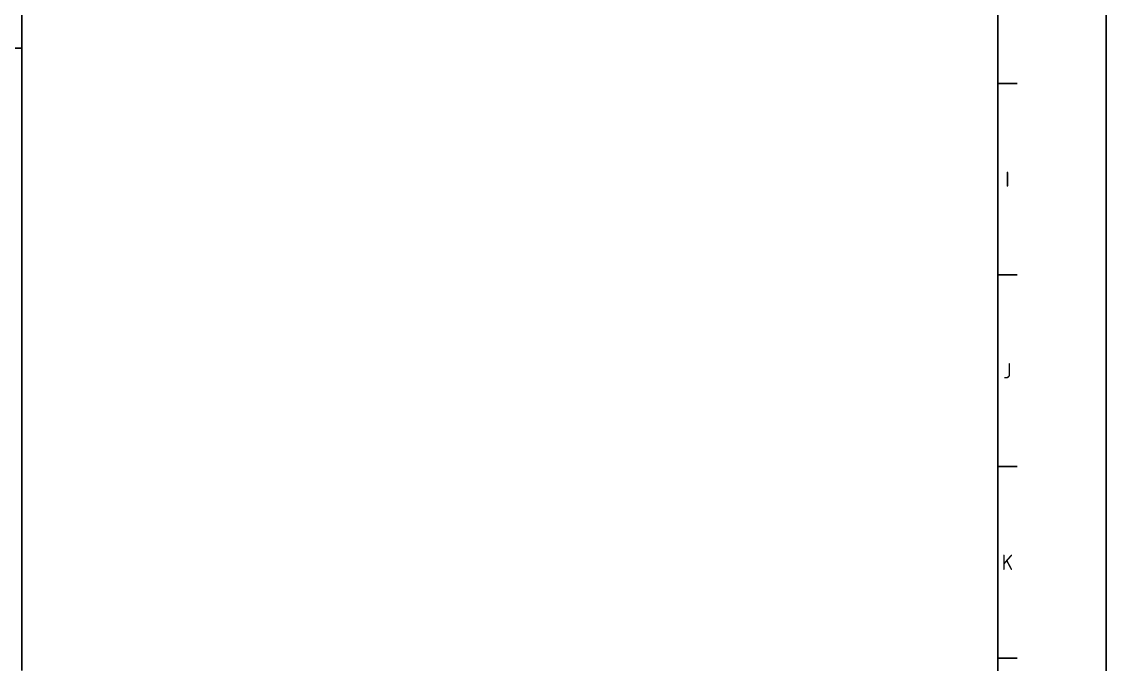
# Model space of a CAD drawing. Header units: inches. Extents: x 212980 to 238967, y -33384 to 2238.
# Drawn here: x 232470 to 235599, y -30567 to -28710 of the extents above; entities that cross this region are included whole.
import ezdxf
from ezdxf.enums import TextEntityAlignment as Align

# ---------------------------------------------------------------- set-up
doc = ezdxf.new("R2010")
doc.units = ezdxf.units.IN
doc.header["$LTSCALE"] = 15
doc.header["$MEASUREMENT"] = 0
doc.layers.add('1', color=1, linetype='Continuous')
doc.layers.add('CADRE', color=5, linetype='Continuous')
doc.styles.add('ISO Proportional', font='isocp.shx')

# ---------------------------------------------------------------- blocks, each defined once
blk = doc.blocks.new('KADR')
at = {"layer": 'CADRE', "color": 2}
for p, q in [((242698.5, 250.1), (242795.7, 250.1)), ((242698.5, -722.3), (242795.7, -722.3)), ((242698.5, -1694.7), (242795.7, -1694.7)), ((242698.5, -2667.1), (242795.7, -2667.1))]:
    blk.add_line(p, q, dxfattribs=at)
at = {"layer": 'CADRE', "color": 1}
blk.add_lwpolyline([(220145.5, -7651), (243248.6, -7651), (243248.6, 8686.2), (220145.5, 8686.2)], close=True, dxfattribs=at)
at = {"layer": 'CADRE'}
blk.add_lwpolyline([(220695.6, -7100.9), (242698.5, -7100.9), (242698.5, 8136.1), (220695.6, 8136.1)], close=True, dxfattribs=at)
at = {"layer": 'CADRE', "color": 2, "style": 'ISO Proportional'}
for s, p in [('I', (242747.1, -236.1)), ('J', (242747.1, -1208.5)), ('K', (242747.1, -2180.9))]:
    blk.add_text(s, height=77.8, dxfattribs=at).set_placement(p, align=Align.MIDDLE)

msp = doc.modelspace()

# ---------------------------------------------------------------- linework, layer by layer
at = {"color": 5, "ltscale": 200}
msp.add_line((232469.5, -30584.85), (232469.5, -24401.62), dxfattribs=at)
at = {"layer": '1', "color": 2}
msp.add_line((222772.74, -28786.51), (232469.5, -28786.51), dxfattribs=at)

# ---------------------------------------------------------------- block references
at = {"color": 11, "xscale": 0.5689963642128438, "yscale": 0.5689963642128438, "zscale": 0.5689963642128438}
msp.add_blockref('KADR', (97191.84, -29031.04), dxfattribs=at)

doc.saveas('drawing.dxf')
